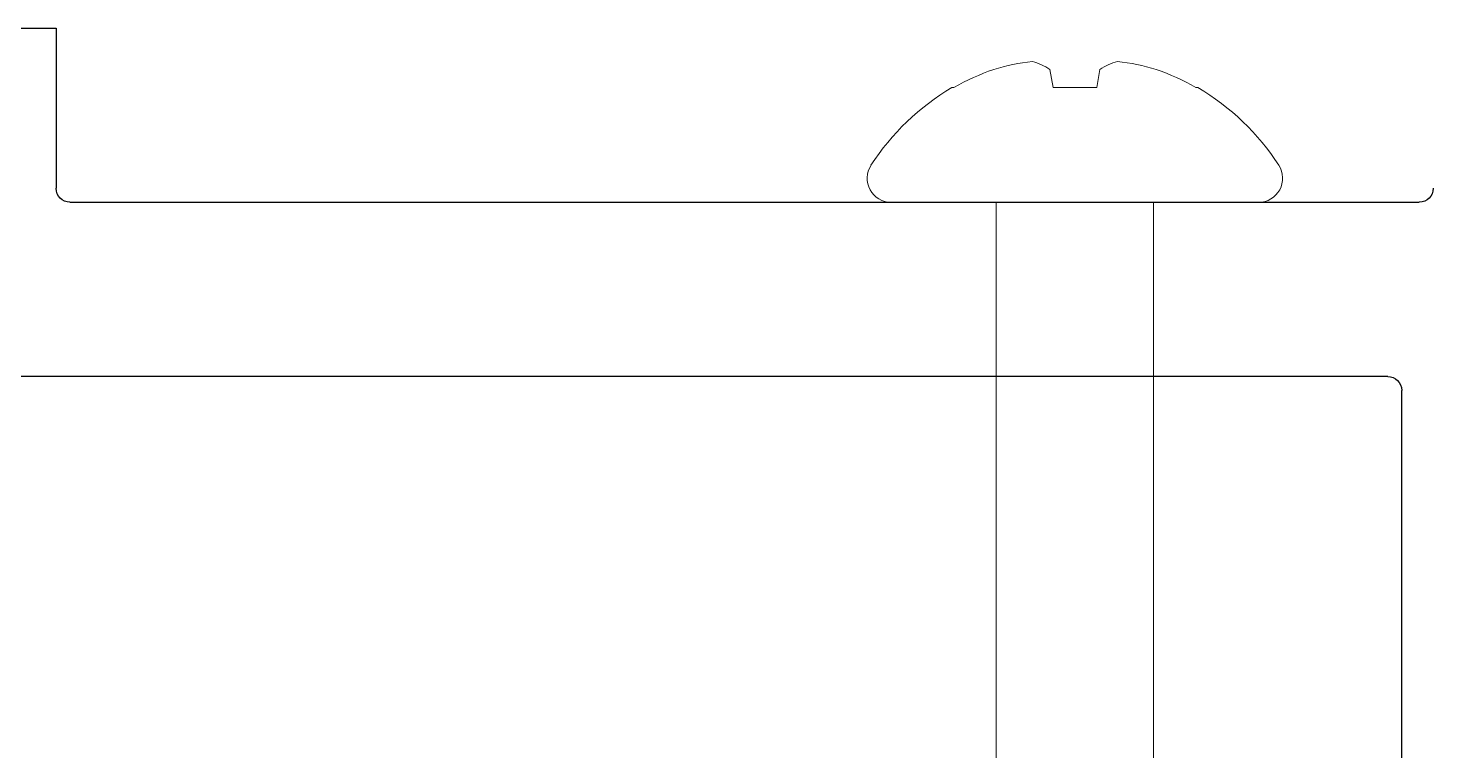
# Model space of a CAD drawing. Extents: x -82 to 113, y -82 to 93.
# Drawn here: x 5.905 to 6.913, y 88.556 to 89.074 of the extents above; entities that cross this region are included whole.
import ezdxf

# ---------------------------------------------------------------- set-up
doc = ezdxf.new("R2010")
doc.units = 0
doc.header["$MEASUREMENT"] = 0
doc.layers.get('0').update_dxf_attribs({"linetype": 'CONTINUOUS'})
doc.layers.add('Ballons', color=7, linetype='CONTINUOUS')
doc.layers.add('FRAME', color=1, linetype='CONTINUOUS')

# ---------------------------------------------------------------- blocks, each defined once
blk = doc.blocks.new('20355')
at = {"color": 7, "linetype": 'Continuous', "lineweight": 15}
for p, q in [((0, 0.1319), (0, -0.1319)), ((-0.0824, 0.0883), (-0.0824, 0.0869)), ((0.4168, 0.0565), (0, 0.0565)), ((-0.0954, 0.0179), (-0.0824, 0.0157)), ((-0.0824, 0.0157), (-0.0824, -0.0157)), ((-0.0824, -0.0157), (-0.0954, -0.0179)), ((0, -0.0565), (0.4043, -0.0565)), ((-0.0824, -0.0869), (-0.0824, -0.0883))]:
    blk.add_line(p, q, dxfattribs=at)
for centre, radius, start, end in [((0.0679, 0), 0.1742, 122.827, 149.5687), ((-0.0172, 0.1319), 0.0172, 0, 122.827), ((0.07, 0.0004), 0.1752, 150.4228, 160.7023), ((0.0444, 0.0157), 0.1461, 163.0527, 174.1786), ((-0.0616, 0.0405), 0.0406, 194.2174, 213.7449), ((-0.0616, -0.0405), 0.0406, 146.2551, 165.7826), ((0.0444, -0.0157), 0.1461, 185.8214, 196.9473), ((0.07, -0.0004), 0.1752, 199.2977, 209.5772), ((0.0679, 0), 0.1742, 210.4313, 237.173), ((-0.0172, -0.1319), 0.0172, 237.173, 0)]:
    blk.add_arc(centre, radius, start, end, dxfattribs=at)
blk = doc.blocks.new('3207-2_Block_Frame_Component')
for p, q in [((-0.8753, 0), (-0.9553, 0)), ((-0.9553, 0), (-0.9553, -0.115)), ((-0.9653, -0.125), (-1.9339, -0.125)), ((-1.9113, -0.25), (-0.4571, -0.25)), ((-1.9213, -0.865), (-1.9213, -0.26))]:
    blk.add_line(p, q)
for centre, start, end in [((-1.9339, -0.115), 180, 270), ((-0.9653, -0.115), 270, 0), ((-1.9113, -0.26), 90, 180)]:
    blk.add_arc(centre, 0.01, start, end)
blk = doc.blocks.new('3207_Block_Frame_Assembly')
blk.add_blockref('3207-2_Block_Frame_Component', (4.375, 0))

msp = doc.modelspace()

# ---------------------------------------------------------------- block references
at = {"layer": 'Ballons', "xscale": -1, "rotation": 90}
msp.add_blockref('20355', (6.6563, 88.9494), dxfattribs=at)
at = {"layer": 'FRAME', "xscale": -1}
msp.add_blockref('3207_Block_Frame_Assembly', (9.3446, 89.0744), dxfattribs=at)

doc.saveas('drawing.dxf')
